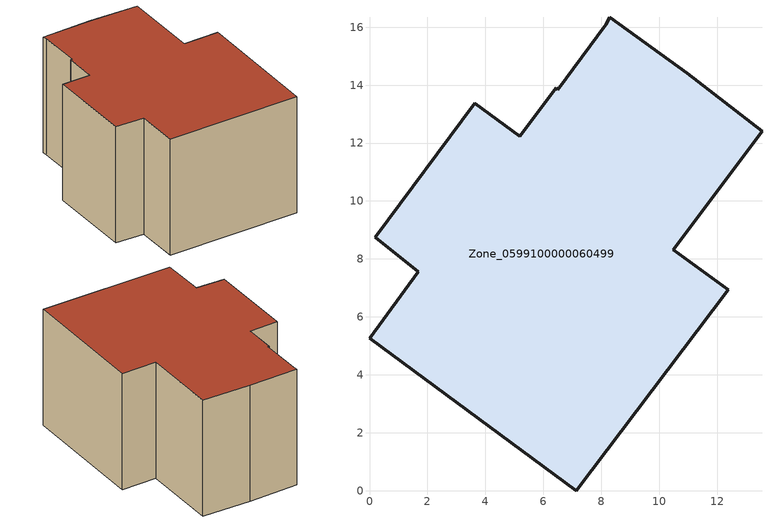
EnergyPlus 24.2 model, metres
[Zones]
Zone_0599100000060499
 floor ground (C_G): 8.29,16.34 10.97,14.41 13.55,12.4 10.48,8.31 12.39,6.93 7.13,0 0,5.26 1.68,7.56 0.2,8.75 3.64,13.37 5.18,12.24 6.44,13.9 6.5,13.84 8.15,16.08 z0
 wall outside (C_F): 5.18,12.24 3.64,13.37 0.2,8.75 1.68,7.56 0,5.26 7.13,0 12.39,6.93 10.48,8.31 13.55,12.4 10.97,14.41 8.29,16.34 8.15,16.08 6.5,13.84 6.44,13.9 5.18,12.24 z0:7.92
 roof outside (C_R): 10.48,8.31 13.55,12.4 10.97,14.41 8.29,16.34 8.15,16.08 6.5,13.84 6.44,13.9 5.18,12.24 3.64,13.37 0.2,8.75 1.68,7.56 0,5.26 7.13,0 12.39,6.93 z7.92
[BUILDING]
Pand.0599100000060499: North Axis=0; Terrain=City; Loads Convergence Tolerance Value=0.04; Temperature Convergence Tolerance Value=0.4; Solar Distribution=FullExterior; Maximum Number of Warmup Days=25; Minimum Number of Warmup Days=1
[Site:Location]
Rotterdam.The.Hague.AP_ZH_NLD Design_Conditions: Latitude=51.96; Longitude=4.45; Time Zone=1; Elevation=-4.5
[SITE:GROUNDTEMPERATURE:BUILDINGSURFACE]
18, 18, 18, 18, 18, 18, 18, 18, 18, 18, 18, 18
[MATERIAL] Thermal Absorptance=0.9; Solar Absorptance=0.7; Visible Absorptance=0.7
Name | Roughness | Thickness | Conductivity | Density | Specific Heat
G.D.1965 | MediumSmooth | 0.15 | 1 | 540 | 1210
F.D.1965 | Rough | 0.3 | 0.857143 | 1920 | 840
R.D.1965 | MediumRough | 0.2 | 0.08 | 1500 | 1000
[CONSTRUCTION]
C_G: G.D.1965
C_F: F.D.1965
C_R: R.D.1965
[ZONE]
Zone_0599100000060499: Type=1; Multiplier=1; Ceiling Height=Autocalculate; Volume=Autocalculate; Floor Area=autocalculate; Part of Total Floor Area=Yes
[ZONEINFILTRATION:DESIGNFLOWRATE]
Infil_Zone_0599100000060499: Zone or ZoneList or Space or SpaceList=Zone_0599100000060499; Schedule=AlwaysOn; Design Flow Rate Calculation Method=Flow/Area; Flow Rate per Floor Area=0.0042; Constant Term Coefficient=1; Temperature Term Coefficient=0; Velocity Term Coefficient=0; Velocity Squared Term Coefficient=0
[HVACTEMPLATE:ZONE:IDEALLOADSAIRSYSTEM]
Zone_0599100000060499: Maximum Heating Supply Air Temperature=50; Minimum Cooling Supply Air Temperature=13; Maximum Heating Supply Air Humidity Ratio=0.0156; Minimum Cooling Supply Air Humidity Ratio=0.0077; Heating Limit=NoLimit; Cooling Limit=NoLimit; Dehumidification Control Type=ConstantSensibleHeatRatio; Cooling Sensible Heat Ratio=0.7; Dehumidification Setpoint=60; Humidification Control Type=None; Humidification Setpoint=30; Outdoor Air Method=None; Outdoor Air Flow Rate per Person=0.00944; Outdoor Air Flow Rate per Zone Floor Area=0; Outdoor Air Flow Rate per Zone=0; Demand Controlled Ventilation Type=None; Outdoor Air Economizer Type=NoEconomizer; Heat Recovery Type=None; Sensible Heat Recovery Effectiveness=0.7; Latent Heat Recovery Effectiveness=0.65
[ZONECONTROL:THERMOSTAT]
ThermostatControl_Zone_0599100000060499: Zone or ZoneList=Zone_0599100000060499; Control Type Schedule=DualSetpointControlType; Control 1=Thermostat_Zone_0599100000060499; Temperature Difference Between Cutout And Setpoint=0
[THERMOSTATSETPOINT:DUALSETPOINT]
Thermostat_Zone_0599100000060499: Heating Setpoint Temperature Schedule=HeatingSetpoint_Zone_0599100000060499; Cooling Setpoint Temperature Schedule=CoolingSetpoint_Zone_0599100000060499
[SCHEDULE:COMPACT]
HeatingSetpoint_Zone_0599100000060499: Through: 12/31, For: AllDays, Until: 24:00, 21
CoolingSetpoint_Zone_0599100000060499: Through: 12/31, For: AllDays, Until: 24:00, 24
DualSetpointControlType: Through: 12/31, For: AllDays, Until: 24:00, 4
AlwaysOn: Through: 12/31, For: AllDays, Until: 24:00, 1
